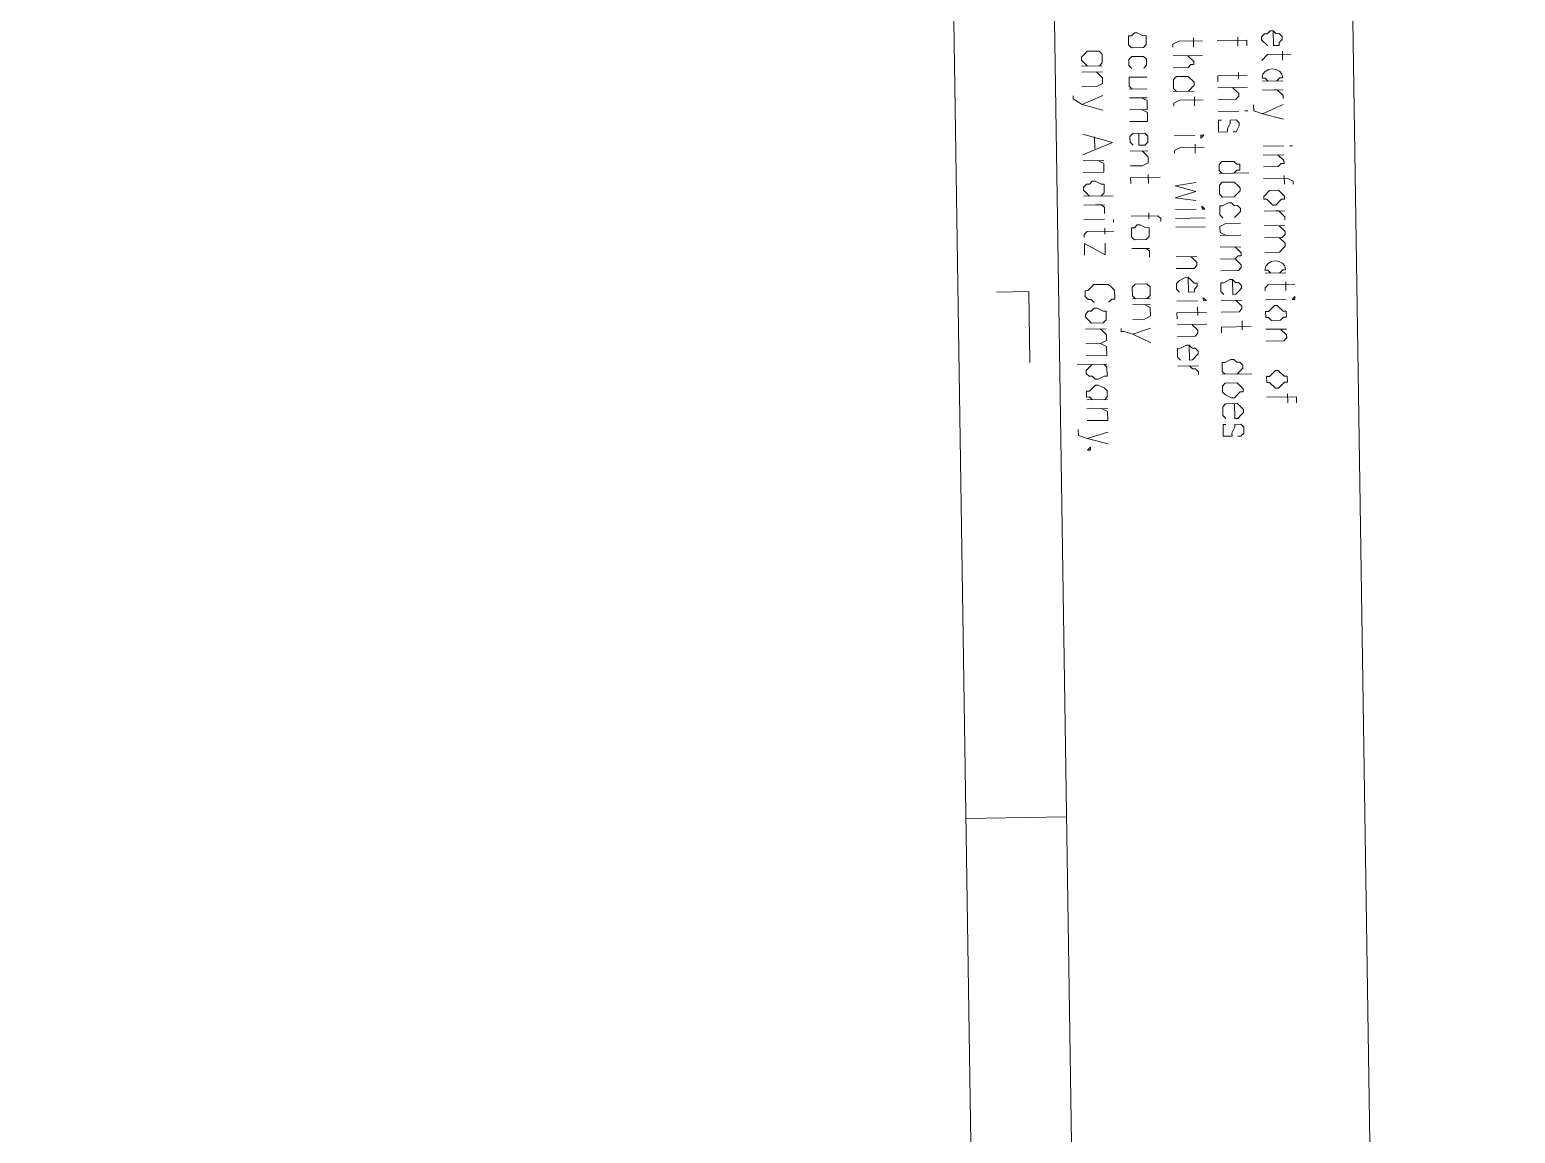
# Model space of a CAD drawing. Header units: millimetres. Extents: x -48 to 5523, y -114 to 5147.
# Drawn here: x -36.5754 to -36.1564, y -111.5464 to -111.2351 of the extents above; entities that cross this region are included whole.
import ezdxf

# ---------------------------------------------------------------- set-up
doc = ezdxf.new("R2010")
doc.units = ezdxf.units.MM
doc.layers.add('PDF_Geometry', color=7, linetype='Continuous')

msp = doc.modelspace()

# ---------------------------------------------------------------- linework, layer by layer
at = {"layer": 'PDF_Geometry', "lineweight": 13}
for points in [[(-47.59841, -114.43133), (-47.64913, -111.08255), (-36.20711, -110.90925), (-36.15639, -114.25803)], [(-47.57134, -114.40342), (-47.62123, -111.10963), (-36.29086, -110.93802), (-36.24097, -114.23181)], [(-47.54344, -114.37466), (-47.59247, -111.13753), (-36.31876, -110.96678), (-36.26973, -114.20391)], [(-36.26048, -111.2376), (-36.2605, -111.23676), (-36.26133, -111.23678), (-36.26301, -111.23597), (-36.26384, -111.23598), (-36.26466, -111.23683), (-36.2655, -111.23684), (-36.26546, -111.23934), (-36.26461, -111.24016), (-36.26128, -111.24011), (-36.26046, -111.23926)], [(-36.24507, -111.26487), (-36.24506, -111.2657), (-36.24424, -111.26485)], [(-36.23401, -111.2797), (-36.23486, -111.27888), (-36.2357, -111.27806), (-36.23904, -111.27811), (-36.23986, -111.27896), (-36.23982, -111.28145), (-36.23897, -111.28228), (-36.23564, -111.28223), (-36.23482, -111.28138), (-36.234, -111.28053)], [(-36.22147, -111.28201), (-36.22317, -111.28037), (-36.22567, -111.28041), (-36.22731, -111.2821), (-36.22729, -111.28293), (-36.22646, -111.28292), (-36.22477, -111.28456), (-36.22394, -111.28455), (-36.22229, -111.28286), (-36.22146, -111.28284)], [(-36.24477, -111.28486), (-36.24475, -111.2857), (-36.24392, -111.28568)], [(-36.25966, -111.29176), (-36.25968, -111.29092), (-36.26051, -111.29094), (-36.26219, -111.29013), (-36.26302, -111.29014), (-36.26384, -111.29099), (-36.26468, -111.291), (-36.26464, -111.2935), (-36.26379, -111.29432), (-36.26046, -111.29427), (-36.25964, -111.29342)], [(-36.27181, -111.31528), (-36.27182, -111.31444), (-36.27266, -111.31446), (-36.27433, -111.31365), (-36.27517, -111.31366), (-36.27599, -111.31451), (-36.27682, -111.31452), (-36.27764, -111.31537), (-36.27763, -111.3162), (-36.27678, -111.31702), (-36.27594, -111.31784), (-36.2726, -111.31779), (-36.27178, -111.31694)], [(-36.24438, -111.31069), (-36.24436, -111.31153), (-36.24353, -111.31151)], [(-36.22098, -111.31451), (-36.22182, -111.31452), (-36.22351, -111.31288), (-36.22434, -111.31289), (-36.22598, -111.31458), (-36.22681, -111.3146), (-36.22679, -111.31626), (-36.22596, -111.31625), (-36.22511, -111.31707), (-36.22261, -111.31703), (-36.22179, -111.31619), (-36.22096, -111.31617)], [(-36.21855, -111.3103), (-36.21937, -111.31115), (-36.21853, -111.31114)], [(-36.23315, -111.33636), (-36.234, -111.33554), (-36.23484, -111.33472), (-36.23818, -111.33477), (-36.239, -111.33562), (-36.23897, -111.33728), (-36.23813, -111.3381), (-36.23645, -111.33891), (-36.23561, -111.3389), (-36.23479, -111.33805), (-36.23397, -111.33721), (-36.23314, -111.33719)], [(-36.2207, -111.33284), (-36.22154, -111.33285), (-36.22323, -111.33121), (-36.22406, -111.33122), (-36.2257, -111.33291), (-36.22654, -111.33293), (-36.22651, -111.33459), (-36.22568, -111.33458), (-36.22399, -111.33622), (-36.22315, -111.33621), (-36.22151, -111.33452), (-36.22068, -111.3345)], [(-36.27623, -111.35368), (-36.27624, -111.35285), (-36.27706, -111.35369)]]:
    msp.add_lwpolyline(points, close=True, dxfattribs=at)
for points in [[(-36.24464, -111.23819), (-36.25131, -111.23829), (-36.25296, -111.23915), (-36.25295, -111.23998)], [(-36.24715, -111.23739), (-36.24711, -111.23989)], [(-36.23212, -111.23967), (-36.23214, -111.238), (-36.24047, -111.23813)], [(-36.23465, -111.23721), (-36.23462, -111.2397)], [(-36.22468, -111.23539), (-36.22462, -111.23955), (-36.22295, -111.23953), (-36.22296, -111.23869), (-36.22214, -111.23785), (-36.22216, -111.23702), (-36.223, -111.2362), (-36.22383, -111.23621), (-36.22468, -111.23539), (-36.22551, -111.2354), (-36.22633, -111.23625), (-36.22717, -111.23626), (-36.22799, -111.2371), (-36.22798, -111.23794), (-36.22628, -111.23958)], [(-36.2737, -111.2453), (-36.27288, -111.24445), (-36.27292, -111.24195), (-36.27377, -111.24113), (-36.2771, -111.24118), (-36.27792, -111.24203), (-36.27874, -111.24287), (-36.27873, -111.24371), (-36.27788, -111.24453), (-36.27704, -111.24535)], [(-36.26119, -111.24594), (-36.26037, -111.2451), (-36.2604, -111.24343), (-36.26124, -111.24261), (-36.26457, -111.24266), (-36.2654, -111.2435), (-36.26537, -111.24517), (-36.26452, -111.24599)], [(-36.25291, -111.24248), (-36.24458, -111.24236)], [(-36.24874, -111.24242), (-36.24705, -111.24406), (-36.24704, -111.24489), (-36.24787, -111.24491), (-36.24869, -111.24575), (-36.25286, -111.24582)], [(-36.21958, -111.24198), (-36.22625, -111.24208), (-36.22789, -111.24377)], [(-36.22209, -111.24118), (-36.22205, -111.24368)], [(-36.27287, -111.24528), (-36.2787, -111.24537)], [(-36.27868, -111.24704), (-36.27284, -111.24695)], [(-36.27451, -111.24698), (-36.27282, -111.24862), (-36.27279, -111.25028), (-36.27445, -111.25114), (-36.27861, -111.25121)], [(-36.26032, -111.24843), (-36.26532, -111.2485), (-36.26528, -111.251), (-36.26444, -111.25182)], [(-36.24859, -111.25242), (-36.24695, -111.25073), (-36.24696, -111.24989), (-36.24866, -111.24825), (-36.25199, -111.2483), (-36.25281, -111.24915), (-36.25277, -111.25165), (-36.25192, -111.25247)], [(-36.23199, -111.248), (-36.24032, -111.24813), (-36.2403, -111.24979)], [(-36.2345, -111.2472), (-36.23448, -111.24887)], [(-36.22781, -111.24877), (-36.22698, -111.24876), (-36.22613, -111.24958)], [(-36.22197, -111.24951), (-36.2278, -111.2496)], [(-36.22363, -111.24954), (-36.22281, -111.24869), (-36.22198, -111.24868)], [(-36.27854, -111.25621), (-36.28106, -111.25458), (-36.28108, -111.25374)], [(-36.27274, -111.25362), (-36.27854, -111.25621), (-36.27268, -111.25778)], [(-36.26027, -111.25176), (-36.26527, -111.25184)], [(-36.26523, -111.25434), (-36.26023, -111.25426)], [(-36.2619, -111.25429), (-36.26022, -111.25509), (-36.26018, -111.25759), (-36.26518, -111.25767)], [(-36.24693, -111.25239), (-36.25276, -111.25248)], [(-36.24439, -111.25485), (-36.25105, -111.25496), (-36.25271, -111.25581), (-36.2527, -111.25665)], [(-36.2469, -111.25406), (-36.24686, -111.25656)], [(-36.24027, -111.25146), (-36.23194, -111.25133)], [(-36.23611, -111.2514), (-36.23526, -111.25222), (-36.23441, -111.25304), (-36.2344, -111.25387), (-36.23522, -111.25472), (-36.24022, -111.25479)], [(-36.22776, -111.2521), (-36.22193, -111.25201)], [(-36.22443, -111.25205), (-36.22359, -111.25204), (-36.2219, -111.25368), (-36.22189, -111.25451)], [(-36.26185, -111.25762), (-36.26017, -111.25843), (-36.26013, -111.26093), (-36.26513, -111.261)], [(-36.23434, -111.25804), (-36.24017, -111.25812)], [(-36.23184, -111.258), (-36.23267, -111.25801), (-36.23184, -111.258)], [(-36.22766, -111.25877), (-36.23017, -111.25797), (-36.2302, -111.25631)], [(-36.22187, -111.25618), (-36.22766, -111.25877), (-36.2218, -111.26035)], [(-36.23592, -111.26389), (-36.23508, -111.26388), (-36.23428, -111.2622), (-36.23429, -111.26137), (-36.23513, -111.26055), (-36.2368, -111.26057), (-36.23679, -111.26141), (-36.2376, -111.26309), (-36.23758, -111.26392), (-36.24008, -111.26396), (-36.24013, -111.26062), (-36.2393, -111.26061)], [(-36.27841, -111.26454), (-36.27004, -111.26691), (-36.27832, -111.27037)], [(-36.27507, -111.26532), (-36.27502, -111.26865)], [(-36.26258, -111.2643), (-36.26253, -111.26763), (-36.26086, -111.26761), (-36.26004, -111.26676), (-36.26007, -111.26509), (-36.26091, -111.26427), (-36.26425, -111.26432), (-36.26507, -111.26517), (-36.26504, -111.26684), (-36.2642, -111.26766)], [(-36.24674, -111.26489), (-36.25257, -111.26498)], [(-36.2467, -111.26739), (-36.24666, -111.26989)], [(-36.22169, -111.26785), (-36.22752, -111.26793)], [(-36.21919, -111.26781), (-36.22002, -111.26782), (-36.21919, -111.26781)], [(-36.2783, -111.27204), (-36.27247, -111.27195)], [(-36.27413, -111.27197), (-36.27245, -111.27278), (-36.27242, -111.27528), (-36.27825, -111.27537)], [(-36.265, -111.26934), (-36.26, -111.26926)], [(-36.26167, -111.26928), (-36.25998, -111.27093), (-36.25995, -111.27259), (-36.26161, -111.27345), (-36.26494, -111.2735)], [(-36.24419, -111.26819), (-36.25085, -111.26829), (-36.25251, -111.26915), (-36.25249, -111.26998)], [(-36.22748, -111.27043), (-36.22165, -111.27035)], [(-36.22332, -111.27037), (-36.22163, -111.27201), (-36.22161, -111.27284), (-36.22245, -111.27286), (-36.22327, -111.2737), (-36.22743, -111.27377)], [(-36.2599, -111.27593), (-36.25987, -111.27842)], [(-36.23574, -111.27556), (-36.23492, -111.27471), (-36.23409, -111.2747), (-36.23411, -111.27303), (-36.23494, -111.27305), (-36.23579, -111.27223), (-36.23912, -111.27228), (-36.23994, -111.27312), (-36.23992, -111.27479), (-36.23907, -111.27561)], [(-36.23157, -111.2755), (-36.23991, -111.27562)], [(-36.22156, -111.27618), (-36.22152, -111.27868)], [(-36.27315, -111.28196), (-36.27233, -111.28111), (-36.27236, -111.27861), (-36.2732, -111.27863), (-36.27488, -111.27782), (-36.27571, -111.27783), (-36.27653, -111.27868), (-36.27736, -111.27869), (-36.27818, -111.27954), (-36.27817, -111.28037), (-36.27733, -111.28119), (-36.27648, -111.28201)], [(-36.25656, -111.27671), (-36.26489, -111.27683), (-36.26487, -111.2785)], [(-36.24653, -111.27822), (-36.25235, -111.27914), (-36.2465, -111.28072), (-36.2523, -111.28248), (-36.24646, -111.28322)], [(-36.21902, -111.27864), (-36.21904, -111.27781), (-36.22072, -111.277), (-36.22738, -111.2771)], [(-36.26981, -111.28191), (-36.27815, -111.28204)], [(-36.27811, -111.28454), (-36.27228, -111.28445)], [(-36.27478, -111.28448), (-36.27311, -111.28446), (-36.27226, -111.28528), (-36.27224, -111.28695)], [(-36.23555, -111.28806), (-36.23473, -111.28721), (-36.23391, -111.28637), (-36.23392, -111.28553), (-36.23477, -111.28471), (-36.2356, -111.28472), (-36.23645, -111.2839), (-36.23728, -111.28392), (-36.23893, -111.28478), (-36.23977, -111.28479), (-36.23973, -111.28729), (-36.23888, -111.28811)], [(-36.27221, -111.28861), (-36.27805, -111.2887)], [(-36.26971, -111.28858), (-36.2697, -111.28941)], [(-36.25637, -111.28921), (-36.25638, -111.28837), (-36.25723, -111.28755), (-36.26473, -111.28767)], [(-36.25974, -111.28676), (-36.25971, -111.28842)], [(-36.24642, -111.28572), (-36.25225, -111.28581)], [(-36.25222, -111.28831), (-36.24388, -111.28818)], [(-36.22724, -111.28627), (-36.22141, -111.28618)], [(-36.22391, -111.28621), (-36.22308, -111.2862), (-36.22139, -111.28784), (-36.22137, -111.28868)], [(-36.26966, -111.29191), (-36.27716, -111.29202), (-36.27798, -111.29287), (-36.27797, -111.2937)], [(-36.27218, -111.29111), (-36.27215, -111.29278)], [(-36.25218, -111.29081), (-36.24385, -111.29068)], [(-36.23386, -111.2897), (-36.23803, -111.28976), (-36.23968, -111.29062), (-36.23965, -111.29229), (-36.23797, -111.2931)], [(-36.22718, -111.29043), (-36.22135, -111.29034)], [(-36.22301, -111.29037), (-36.22132, -111.29201), (-36.22131, -111.29284), (-36.22213, -111.29369), (-36.22713, -111.29376)], [(-36.27211, -111.29528), (-36.27206, -111.29861), (-36.27794, -111.29537), (-36.27789, -111.2987)], [(-36.26459, -111.29683), (-36.25959, -111.29676)], [(-36.26209, -111.29679), (-36.26042, -111.29677), (-36.25958, -111.29759), (-36.25955, -111.29926)], [(-36.23381, -111.29303), (-36.23964, -111.29312)], [(-36.23959, -111.29645), (-36.23376, -111.29636)], [(-36.23542, -111.29639), (-36.23458, -111.29721), (-36.23373, -111.29803), (-36.23372, -111.29886), (-36.23455, -111.29888), (-36.23537, -111.29972), (-36.23954, -111.29979)], [(-36.22296, -111.2937), (-36.22127, -111.29534), (-36.22126, -111.29618), (-36.2229, -111.29787), (-36.22707, -111.29793)], [(-36.25205, -111.29914), (-36.24622, -111.29905)], [(-36.24789, -111.29908), (-36.24619, -111.30072), (-36.24618, -111.30155), (-36.247, -111.3024), (-36.252, -111.30248)], [(-36.23537, -111.29972), (-36.23453, -111.30054), (-36.23368, -111.30136), (-36.23367, -111.3022), (-36.23449, -111.30304), (-36.23949, -111.30312)], [(-36.24863, -111.30492), (-36.24857, -111.30909), (-36.2469, -111.30907), (-36.24691, -111.30823), (-36.24609, -111.30739), (-36.24611, -111.30655), (-36.24694, -111.30657), (-36.24863, -111.30492), (-36.24946, -111.30494), (-36.25112, -111.3058), (-36.25194, -111.30664), (-36.25191, -111.30831), (-36.25107, -111.30913)], [(-36.22699, -111.30293), (-36.22616, -111.30292), (-36.22531, -111.30374)], [(-36.22115, -111.30367), (-36.22698, -111.30376)], [(-36.22281, -111.3037), (-36.22199, -111.30285), (-36.22116, -111.30284)], [(-36.29327, -111.32894), (-36.29357, -111.30894), (-36.30274, -111.30908)], [(-36.27103, -111.31193), (-36.27021, -111.31109), (-36.26937, -111.31107), (-36.26941, -111.30857), (-36.27026, -111.30775), (-36.2711, -111.30693), (-36.27527, -111.30699), (-36.27609, -111.30784), (-36.27691, -111.30869), (-36.27774, -111.3087), (-36.27772, -111.31037), (-36.27687, -111.31119), (-36.27604, -111.31117), (-36.27519, -111.31199)], [(-36.26021, -111.31093), (-36.25939, -111.31009), (-36.25942, -111.30759), (-36.26027, -111.30677), (-36.2636, -111.30682), (-36.26442, -111.30766), (-36.26439, -111.31016), (-36.26354, -111.31098)], [(-36.23612, -111.30557), (-36.23606, -111.30973), (-36.23522, -111.30972), (-36.2344, -111.30888), (-36.23358, -111.30803), (-36.23359, -111.3072), (-36.23444, -111.30638), (-36.23527, -111.30639), (-36.23612, -111.30557), (-36.23695, -111.30558), (-36.23861, -111.30644), (-36.23944, -111.30645), (-36.2394, -111.30895), (-36.23856, -111.30977)], [(-36.2186, -111.30697), (-36.22609, -111.30708), (-36.22692, -111.30793), (-36.2269, -111.30876)], [(-36.22111, -111.30617), (-36.22107, -111.30867)], [(-36.25937, -111.31092), (-36.26437, -111.311)], [(-36.26435, -111.31266), (-36.25935, -111.31259)], [(-36.26102, -111.31261), (-36.25934, -111.31342), (-36.2593, -111.31592), (-36.26095, -111.31678), (-36.26428, -111.31683)], [(-36.24603, -111.31155), (-36.25186, -111.31164)], [(-36.246, -111.31322), (-36.24597, -111.31572)], [(-36.23936, -111.31145), (-36.23353, -111.31136)], [(-36.2352, -111.31139), (-36.23435, -111.31221), (-36.23351, -111.31303), (-36.23349, -111.31386), (-36.23431, -111.31471), (-36.23931, -111.31478)], [(-36.22103, -111.31117), (-36.22687, -111.31126)], [(-36.24348, -111.31485), (-36.25181, -111.31497), (-36.25179, -111.31664)], [(-36.23344, -111.3172), (-36.2334, -111.3197)], [(-36.27758, -111.31953), (-36.27175, -111.31944)], [(-36.27341, -111.31947), (-36.27172, -111.32111), (-36.2717, -111.32278), (-36.27335, -111.32363), (-36.27752, -111.3237)], [(-36.26422, -111.321), (-36.26673, -111.3202), (-36.26757, -111.32021), (-36.26758, -111.31938)], [(-36.25925, -111.31925), (-36.26422, -111.321), (-36.25918, -111.32342)], [(-36.25176, -111.31831), (-36.24343, -111.31818)], [(-36.24759, -111.31824), (-36.2459, -111.31988), (-36.24589, -111.32072), (-36.24671, -111.32156), (-36.25171, -111.32164)], [(-36.23092, -111.31882), (-36.23925, -111.31895), (-36.23922, -111.32062)], [(-36.22674, -111.31959), (-36.22091, -111.31951)], [(-36.22257, -111.31953), (-36.22088, -111.32117), (-36.22087, -111.32201), (-36.22169, -111.32285), (-36.22669, -111.32293)], [(-36.27335, -111.32363), (-36.27167, -111.32444), (-36.27163, -111.32694), (-36.27747, -111.32703)], [(-36.24834, -111.32409), (-36.24828, -111.32826), (-36.24744, -111.32824), (-36.2458, -111.32655), (-36.24581, -111.32572), (-36.24666, -111.3249), (-36.24749, -111.32491), (-36.24834, -111.32409), (-36.24917, -111.3241), (-36.25083, -111.32496), (-36.25166, -111.32497), (-36.25162, -111.32747), (-36.25078, -111.32829)], [(-36.27159, -111.32944), (-36.27993, -111.32957)], [(-36.27243, -111.32945), (-36.27158, -111.33027), (-36.27154, -111.33277), (-36.27238, -111.33279), (-36.27403, -111.33365), (-36.27486, -111.33366), (-36.27571, -111.33284), (-36.27654, -111.33285), (-36.27739, -111.33203), (-36.2774, -111.3312), (-36.27658, -111.33035), (-36.27576, -111.3295)], [(-36.25158, -111.32997), (-36.24575, -111.32988)], [(-36.24825, -111.32992), (-36.24741, -111.33074), (-36.24657, -111.33073), (-36.24573, -111.33155), (-36.24571, -111.33238)], [(-36.23488, -111.33222), (-36.23406, -111.33137), (-36.23324, -111.33053), (-36.23325, -111.32969), (-36.2341, -111.32887), (-36.23493, -111.32889), (-36.23578, -111.32807), (-36.23661, -111.32808), (-36.23827, -111.32894), (-36.2391, -111.32895), (-36.23906, -111.33145), (-36.23821, -111.33227)], [(-36.23072, -111.33216), (-36.23905, -111.33228)], [(-36.27228, -111.33945), (-36.27146, -111.33861), (-36.27148, -111.33694), (-36.27233, -111.33612), (-36.27401, -111.33531), (-36.27484, -111.33532), (-36.27566, -111.33617), (-36.27648, -111.33702), (-36.27731, -111.33703), (-36.27729, -111.3387), (-36.27646, -111.33868), (-36.27561, -111.3395)], [(-36.21809, -111.3403), (-36.21812, -111.33863), (-36.22645, -111.33876)], [(-36.22063, -111.33784), (-36.22059, -111.34034)], [(-36.27144, -111.33944), (-36.27728, -111.33953)], [(-36.27724, -111.34203), (-36.27141, -111.34194)], [(-36.27307, -111.34197), (-36.27139, -111.34277), (-36.27136, -111.34527), (-36.27719, -111.34536)], [(-36.23559, -111.34056), (-36.23553, -111.34473), (-36.23469, -111.34472), (-36.23387, -111.34387), (-36.23305, -111.34303), (-36.23306, -111.34219), (-36.23391, -111.34137), (-36.23476, -111.34055), (-36.23809, -111.3406), (-36.23891, -111.34145), (-36.23887, -111.34395), (-36.23803, -111.34477)], [(-36.23462, -111.34972), (-36.23378, -111.3497), (-36.23296, -111.34886), (-36.23299, -111.34719), (-36.23383, -111.34637), (-36.2355, -111.3464), (-36.23549, -111.34723), (-36.2363, -111.34891), (-36.23628, -111.34974), (-36.23878, -111.34978), (-36.23883, -111.34645), (-36.238, -111.34643)], [(-36.27711, -111.35036), (-36.27962, -111.34957), (-36.27965, -111.3479)], [(-36.2713, -111.34861), (-36.27711, -111.35036), (-36.27125, -111.35194)], [(-36.31133, -111.45756), (-36.283, -111.45713)]]:
    msp.add_lwpolyline(points, dxfattribs=at)
for points in [[(-36.22198, -111.24868), (-36.22193, -111.24526), (-36.22796, -111.24535), (-36.22781, -111.24877)], [(-36.22116, -111.30284), (-36.22111, -111.29942), (-36.22714, -111.29952), (-36.22699, -111.30293)]]:
    msp.add_open_spline(points, degree=3, dxfattribs=at)

doc.saveas('drawing.dxf')
